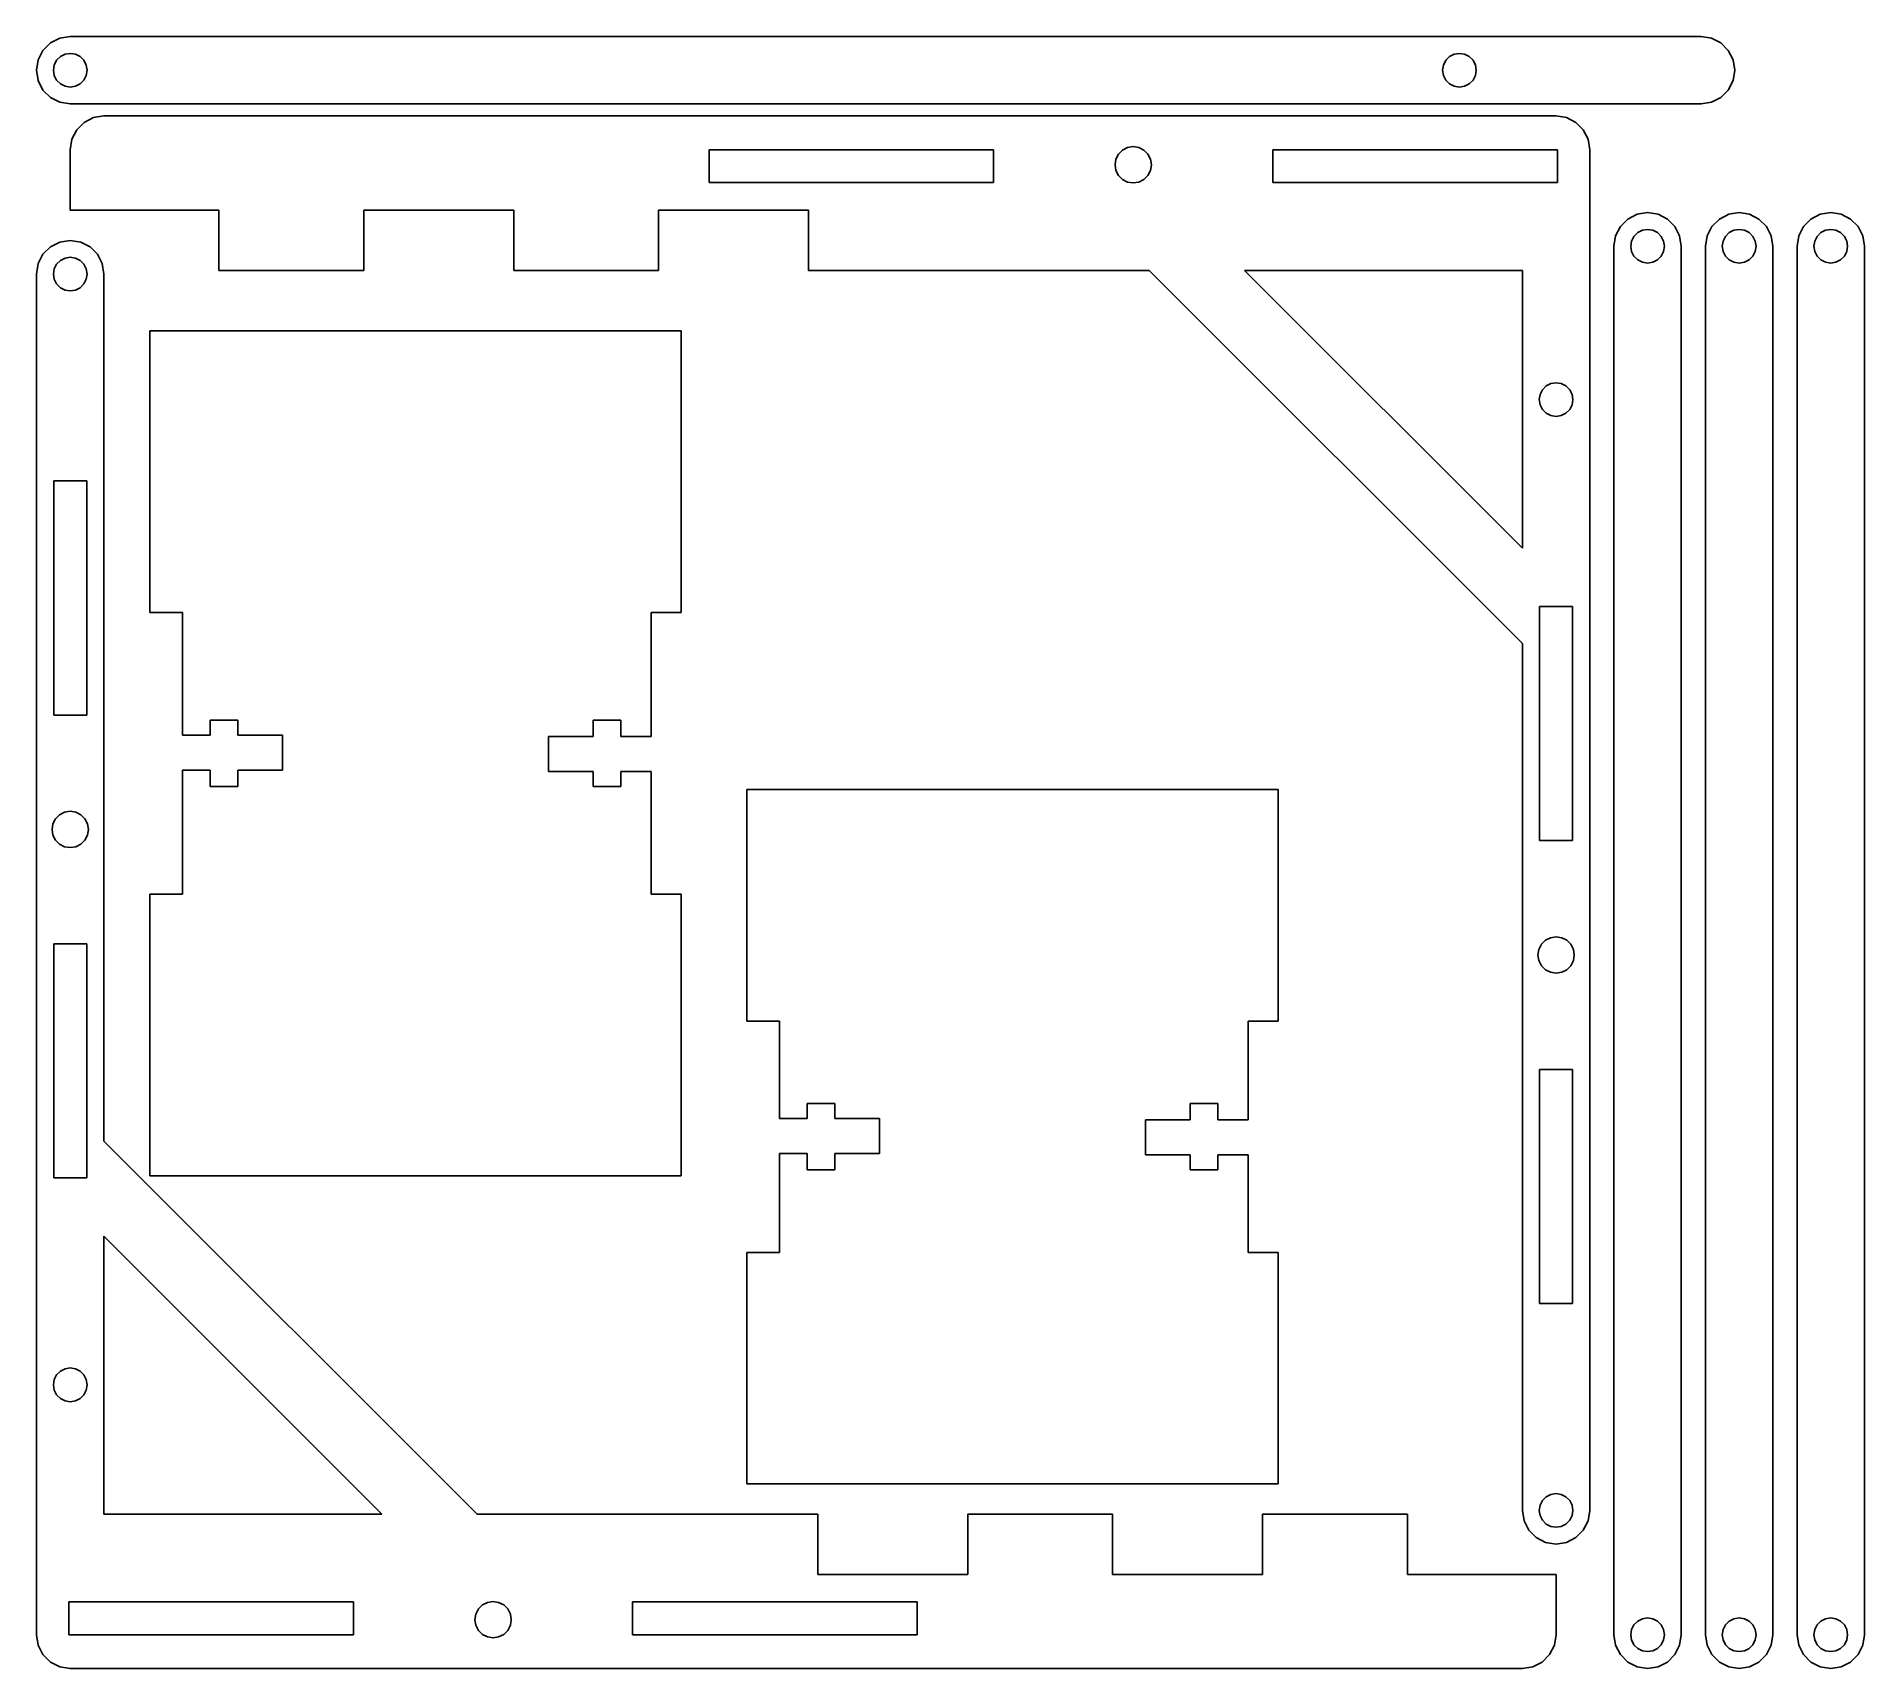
# Model space of a CAD drawing. Header units: metres. Extents: x -3 to 149, y -3 to 132.
import ezdxf

# ---------------------------------------------------------------- set-up
doc = ezdxf.new("R2010")
doc.units = ezdxf.units.M

msp = doc.modelspace()

# ---------------------------------------------------------------- linework, layer by layer
for p, q in [((-1.63991, 131.837), (-2.25716, 131.22)), ((-0.862152, 132.233), (-1.63991, 131.837)), ((0, 132.37), (-0.862152, 132.233)), ((135, 132.37), (0, 132.37)), ((135.862, 132.233), (135, 132.37)), ((136.64, 131.837), (135.862, 132.233)), ((137.257, 131.22), (136.64, 131.837)), ((-2.65344, 130.442), (-2.78999, 129.58)), ((-2.25716, 131.22), (-2.65344, 130.442)), ((-1.32672, 130.011), (-1.12857, 130.4)), ((-1.12857, 130.4), (-0.819946, 130.709)), ((-0.819946, 130.709), (-0.431076, 130.907)), ((-0.431076, 130.907), (0, 130.975)), ((0, 130.975), (0.431076, 130.907)), ((0.431076, 130.907), (0.819946, 130.709)), ((0.819946, 130.709), (1.12857, 130.4)), ((1.12857, 130.4), (1.32672, 130.011)), ((113.673, 130.011), (113.871, 130.4)), ((113.871, 130.4), (114.18, 130.709)), ((114.18, 130.709), (114.569, 130.907)), ((114.569, 130.907), (115, 130.975)), ((115, 130.975), (115.431, 130.907)), ((115.431, 130.907), (115.82, 130.709)), ((115.82, 130.709), (116.129, 130.4)), ((116.129, 130.4), (116.327, 130.011)), ((137.653, 130.442), (137.257, 131.22)), ((137.79, 129.58), (137.653, 130.442)), ((-2.78999, 129.58), (-2.65344, 128.718)), ((-2.65344, 128.718), (-2.25716, 127.94)), ((-1.39499, 129.58), (-1.32672, 130.011)), ((-1.32672, 129.149), (-1.39499, 129.58)), ((-1.12857, 128.76), (-1.32672, 129.149)), ((-0.819946, 128.451), (-1.12857, 128.76)), ((1.12857, 128.76), (0.819946, 128.451)), ((1.32672, 129.149), (1.12857, 128.76)), ((1.32672, 130.011), (1.39499, 129.58)), ((1.39499, 129.58), (1.32672, 129.149)), ((113.605, 129.58), (113.673, 130.011)), ((113.673, 129.149), (113.605, 129.58)), ((113.871, 128.76), (113.673, 129.149)), ((114.18, 128.451), (113.871, 128.76)), ((116.129, 128.76), (115.82, 128.451)), ((116.327, 129.149), (116.129, 128.76)), ((116.327, 130.011), (116.395, 129.58)), ((116.395, 129.58), (116.327, 129.149)), ((137.257, 127.94), (137.653, 128.718)), ((137.653, 128.718), (137.79, 129.58)), ((-2.25716, 127.94), (-1.63991, 127.323)), ((-1.63991, 127.323), (-0.862152, 126.927)), ((-0.431076, 128.253), (-0.819946, 128.451)), ((0, 128.185), (-0.431076, 128.253)), ((0.431076, 128.253), (0, 128.185)), ((0.819946, 128.451), (0.431076, 128.253)), ((114.569, 128.253), (114.18, 128.451)), ((115, 128.185), (114.569, 128.253)), ((115.431, 128.253), (115, 128.185)), ((115.82, 128.451), (115.431, 128.253)), ((135.862, 126.927), (136.64, 127.323)), ((136.64, 127.323), (137.257, 127.94)), ((-0.862152, 126.927), (0, 126.79)), ((0, 126.79), (135, 126.79)), ((1.92784, 125.653), (1.15007, 125.257)), ((2.78999, 125.79), (1.92784, 125.653)), ((123, 125.79), (2.78999, 125.79)), ((123.862, 125.653), (123, 125.79)), ((124.64, 125.257), (123.862, 125.653)), ((135, 126.79), (135.862, 126.927)), ((0.532837, 124.64), (0.136551, 123.862)), ((1.15007, 125.257), (0.532837, 124.64)), ((125.257, 124.64), (124.64, 125.257)), ((125.653, 123.862), (125.257, 124.64)), ((0.136551, 123.862), (0, 123)), ((0, 123), (0, 118)), ((52.89, 120.28), (52.89, 123)), ((52.89, 123), (76.4433, 123)), ((76.4433, 123), (76.4433, 120.28)), ((86.5686, 122.215), (86.7824, 122.635)), ((86.7824, 122.635), (87.1154, 122.968)), ((87.1154, 122.968), (87.5349, 123.181)), ((87.5349, 123.181), (88, 123.255)), ((88, 123.255), (88.4651, 123.181)), ((88.4651, 123.181), (88.8846, 122.968)), ((88.8846, 122.968), (89.2176, 122.635)), ((89.2176, 122.635), (89.4313, 122.215)), ((99.5567, 120.28), (99.5567, 123)), ((99.5567, 123), (123.11, 123)), ((123.11, 123), (123.11, 120.28)), ((125.79, 123), (125.653, 123.862)), ((125.79, 10.3), (125.79, 123)), ((86.495, 121.75), (86.5686, 122.215)), ((86.5686, 121.285), (86.495, 121.75)), ((86.7824, 120.865), (86.5686, 121.285)), ((89.4313, 121.285), (89.2176, 120.865)), ((89.4313, 122.215), (89.505, 121.75)), ((89.505, 121.75), (89.4313, 121.285)), ((76.4433, 120.28), (52.89, 120.28)), ((87.1154, 120.532), (86.7824, 120.865)), ((87.5349, 120.319), (87.1154, 120.532)), ((88, 120.245), (87.5349, 120.319)), ((88.4651, 120.319), (88, 120.245)), ((88.8846, 120.532), (88.4651, 120.319)), ((89.2176, 120.865), (88.8846, 120.532)), ((123.11, 120.28), (99.5567, 120.28)), ((0, 118), (12.31, 118)), ((12.31, 118), (12.31, 113)), ((24.29, 113), (24.29, 118)), ((24.29, 118), (36.71, 118)), ((36.71, 118), (36.71, 113)), ((48.69, 113), (48.69, 118)), ((48.69, 118), (61.11, 118)), ((61.11, 118), (61.11, 113)), ((128.323, 116.64), (127.927, 115.862)), ((128.94, 117.257), (128.323, 116.64)), ((129.718, 117.653), (128.94, 117.257)), ((130.58, 117.79), (129.718, 117.653)), ((131.442, 117.653), (130.58, 117.79)), ((132.22, 117.257), (131.442, 117.653)), ((132.837, 116.64), (132.22, 117.257)), ((133.233, 115.862), (132.837, 116.64)), ((135.903, 116.64), (135.507, 115.862)), ((136.52, 117.257), (135.903, 116.64)), ((137.298, 117.653), (136.52, 117.257)), ((138.16, 117.79), (137.298, 117.653)), ((139.022, 117.653), (138.16, 117.79)), ((139.8, 117.257), (139.022, 117.653)), ((140.417, 116.64), (139.8, 117.257)), ((140.813, 115.862), (140.417, 116.64)), ((143.483, 116.64), (143.087, 115.862)), ((144.1, 117.257), (143.483, 116.64)), ((144.878, 117.653), (144.1, 117.257)), ((145.74, 117.79), (144.878, 117.653)), ((146.602, 117.653), (145.74, 117.79)), ((147.38, 117.257), (146.602, 117.653)), ((147.997, 116.64), (147.38, 117.257)), ((148.393, 115.862), (147.997, 116.64)), ((-0.862152, 115.353), (-1.63991, 114.957)), ((0, 115.49), (-0.862152, 115.353)), ((0.862152, 115.353), (0, 115.49)), ((1.63991, 114.957), (0.862152, 115.353)), ((127.927, 115.862), (127.79, 115)), ((129.185, 115), (129.253, 115.431)), ((129.253, 115.431), (129.451, 115.82)), ((129.451, 115.82), (129.76, 116.129)), ((129.76, 116.129), (130.149, 116.327)), ((130.149, 116.327), (130.58, 116.395)), ((130.58, 116.395), (131.011, 116.327)), ((131.011, 116.327), (131.4, 116.129)), ((131.4, 116.129), (131.709, 115.82)), ((131.709, 115.82), (131.907, 115.431)), ((131.907, 115.431), (131.975, 115)), ((133.37, 115), (133.233, 115.862)), ((135.507, 115.862), (135.37, 115)), ((136.765, 115), (136.833, 115.431)), ((136.833, 115.431), (137.031, 115.82)), ((137.031, 115.82), (137.34, 116.129)), ((137.34, 116.129), (137.729, 116.327)), ((137.729, 116.327), (138.16, 116.395)), ((138.16, 116.395), (138.591, 116.327)), ((138.591, 116.327), (138.98, 116.129)), ((138.98, 116.129), (139.289, 115.82)), ((139.289, 115.82), (139.487, 115.431)), ((139.487, 115.431), (139.555, 115)), ((140.95, 115), (140.813, 115.862)), ((143.087, 115.862), (142.95, 115)), ((144.345, 115), (144.413, 115.431)), ((144.413, 115.431), (144.611, 115.82)), ((144.611, 115.82), (144.92, 116.129)), ((144.92, 116.129), (145.309, 116.327)), ((145.309, 116.327), (145.74, 116.395)), ((145.74, 116.395), (146.171, 116.327)), ((146.171, 116.327), (146.56, 116.129)), ((146.56, 116.129), (146.869, 115.82)), ((146.869, 115.82), (147.067, 115.431)), ((147.067, 115.431), (147.135, 115)), ((148.53, 115), (148.393, 115.862)), ((-2.65344, 113.562), (-2.78999, 112.7)), ((-2.25716, 114.34), (-2.65344, 113.562)), ((-1.63991, 114.957), (-2.25716, 114.34)), ((-1.32672, 113.131), (-1.12857, 113.52)), ((-1.12857, 113.52), (-0.819946, 113.829)), ((-0.819946, 113.829), (-0.431076, 114.027)), ((-0.431076, 114.027), (0, 114.095)), ((0, 114.095), (0.431076, 114.027)), ((0.431076, 114.027), (0.819946, 113.829)), ((0.819946, 113.829), (1.12857, 113.52)), ((1.12857, 113.52), (1.32672, 113.131)), ((2.25716, 114.34), (1.63991, 114.957)), ((2.65344, 113.562), (2.25716, 114.34)), ((2.78999, 112.7), (2.65344, 113.562)), ((127.79, 115), (127.79, 0)), ((129.253, 114.569), (129.185, 115)), ((129.451, 114.18), (129.253, 114.569)), ((129.76, 113.871), (129.451, 114.18)), ((130.149, 113.673), (129.76, 113.871)), ((130.58, 113.605), (130.149, 113.673)), ((131.011, 113.673), (130.58, 113.605)), ((131.4, 113.871), (131.011, 113.673)), ((131.709, 114.18), (131.4, 113.871)), ((131.907, 114.569), (131.709, 114.18)), ((131.975, 115), (131.907, 114.569)), ((133.37, 0), (133.37, 115)), ((135.37, 115), (135.37, 0)), ((136.833, 114.569), (136.765, 115)), ((137.031, 114.18), (136.833, 114.569)), ((137.34, 113.871), (137.031, 114.18)), ((137.729, 113.673), (137.34, 113.871)), ((138.16, 113.605), (137.729, 113.673)), ((138.591, 113.673), (138.16, 113.605)), ((138.98, 113.871), (138.591, 113.673)), ((139.289, 114.18), (138.98, 113.871)), ((139.487, 114.569), (139.289, 114.18)), ((139.555, 115), (139.487, 114.569)), ((140.95, 0), (140.95, 115)), ((142.95, 115), (142.95, 0)), ((144.413, 114.569), (144.345, 115)), ((144.611, 114.18), (144.413, 114.569)), ((144.92, 113.871), (144.611, 114.18)), ((145.309, 113.673), (144.92, 113.871)), ((145.74, 113.605), (145.309, 113.673)), ((146.171, 113.673), (145.74, 113.605)), ((146.56, 113.871), (146.171, 113.673)), ((146.869, 114.18), (146.56, 113.871)), ((147.067, 114.569), (146.869, 114.18)), ((147.135, 115), (147.067, 114.569)), ((148.53, 0), (148.53, 115)), ((-2.78999, 112.7), (-2.78999, 0)), ((-1.39499, 112.7), (-1.32672, 113.131)), ((-1.32672, 112.269), (-1.39499, 112.7)), ((-1.12857, 111.88), (-1.32672, 112.269)), ((1.32672, 112.269), (1.12857, 111.88)), ((1.32672, 113.131), (1.39499, 112.7)), ((1.39499, 112.7), (1.32672, 112.269)), ((2.78999, 40.8926), (2.78999, 112.7)), ((12.31, 113), (24.29, 113)), ((36.71, 113), (48.69, 113)), ((61.11, 113), (89.3174, 113)), ((89.3174, 113), (120.21, 82.1074)), ((97.2087, 113), (120.21, 113)), ((120.21, 89.9987), (97.2087, 113)), ((120.21, 113), (120.21, 89.9987)), ((-0.819946, 111.571), (-1.12857, 111.88)), ((-0.431076, 111.373), (-0.819946, 111.571)), ((0, 111.305), (-0.431076, 111.373)), ((0.431076, 111.373), (0, 111.305)), ((0.819946, 111.571), (0.431076, 111.373)), ((1.12857, 111.88), (0.819946, 111.571)), ((50.58, 108), (6.57999, 108)), ((6.57999, 108), (6.57999, 84.6667)), ((50.58, 84.6667), (50.58, 108)), ((121.673, 102.731), (121.871, 103.12)), ((121.871, 103.12), (122.18, 103.429)), ((122.18, 103.429), (122.569, 103.627)), ((122.569, 103.627), (123, 103.695)), ((123, 103.695), (123.431, 103.627)), ((123.431, 103.627), (123.82, 103.429)), ((123.82, 103.429), (124.129, 103.12)), ((124.129, 103.12), (124.327, 102.731)), ((121.605, 102.3), (121.673, 102.731)), ((121.673, 101.869), (121.605, 102.3)), ((121.871, 101.48), (121.673, 101.869)), ((122.18, 101.171), (121.871, 101.48)), ((124.129, 101.48), (123.82, 101.171)), ((124.327, 101.869), (124.129, 101.48)), ((124.327, 102.731), (124.395, 102.3)), ((124.395, 102.3), (124.327, 101.869)), ((122.569, 100.973), (122.18, 101.171)), ((123, 100.905), (122.569, 100.973)), ((123.431, 100.973), (123, 100.905)), ((123.82, 101.171), (123.431, 100.973)), ((-1.35999, 76.1733), (-1.35999, 95.56)), ((-1.35999, 95.56), (1.35999, 95.56)), ((1.35999, 95.56), (1.35999, 76.1733)), ((121.64, 65.7733), (121.64, 85.16)), ((121.64, 85.16), (124.36, 85.16)), ((124.36, 85.16), (124.36, 65.7733)), ((6.57999, 84.6667), (9.29999, 84.6667)), ((9.29999, 84.6667), (9.29999, 74.505)), ((48.08, 74.395), (48.08, 84.6667)), ((48.08, 84.6667), (50.58, 84.6667)), ((120.21, 82.1074), (120.21, 10.3)), ((1.35999, 76.1733), (-1.35999, 76.1733)), ((11.58, 74.505), (11.58, 75.75)), ((11.58, 75.75), (13.88, 75.75)), ((13.88, 75.75), (13.88, 74.505)), ((43.28, 74.395), (43.28, 75.75)), ((43.28, 75.75), (45.58, 75.75)), ((45.58, 75.75), (45.58, 74.395)), ((9.29999, 74.505), (11.58, 74.505)), ((13.88, 74.505), (17.58, 74.505)), ((17.58, 74.505), (17.58, 71.605)), ((39.58, 71.495), (39.58, 74.395)), ((39.58, 74.395), (43.28, 74.395)), ((45.58, 74.395), (48.08, 74.395)), ((11.58, 71.605), (9.29999, 71.605)), ((9.29999, 71.605), (9.29999, 61.3333)), ((11.58, 70.25), (11.58, 71.605)), ((17.58, 71.605), (13.88, 71.605)), ((13.88, 71.605), (13.88, 70.25)), ((43.28, 71.495), (39.58, 71.495)), ((43.28, 70.25), (43.28, 71.495)), ((48.08, 71.495), (45.58, 71.495)), ((45.58, 71.495), (45.58, 70.25)), ((48.08, 61.3333), (48.08, 71.495)), ((13.88, 70.25), (11.58, 70.25)), ((45.58, 70.25), (43.28, 70.25)), ((100, 70), (56, 70)), ((56, 70), (56, 50.8333)), ((100, 50.8333), (100, 70)), ((-0.884613, 67.9176), (-0.465057, 68.1313)), ((-0.465057, 68.1313), (0, 68.205)), ((0, 68.205), (0.465057, 68.1313)), ((0.465057, 68.1313), (0.884613, 67.9176)), ((-1.50499, 66.7), (-1.43134, 67.1651)), ((-1.43134, 66.2349), (-1.50499, 66.7)), ((-1.43134, 67.1651), (-1.21756, 67.5846)), ((-1.21756, 67.5846), (-0.884613, 67.9176)), ((0.884613, 67.9176), (1.21756, 67.5846)), ((1.21756, 67.5846), (1.43134, 67.1651)), ((1.43134, 67.1651), (1.50499, 66.7)), ((1.50499, 66.7), (1.43134, 66.2349)), ((-1.21756, 65.8154), (-1.43134, 66.2349)), ((-0.884613, 65.4824), (-1.21756, 65.8154)), ((-0.465057, 65.2687), (-0.884613, 65.4824)), ((0, 65.195), (-0.465057, 65.2687)), ((0.465057, 65.2687), (0, 65.195)), ((0.884613, 65.4824), (0.465057, 65.2687)), ((1.21756, 65.8154), (0.884613, 65.4824)), ((1.43134, 66.2349), (1.21756, 65.8154)), ((124.36, 65.7733), (121.64, 65.7733)), ((9.29999, 61.3333), (6.57999, 61.3333)), ((6.57999, 61.3333), (6.57999, 38)), ((50.58, 61.3333), (48.08, 61.3333)), ((50.58, 38), (50.58, 61.3333)), ((121.782, 57.1846), (122.115, 57.5176)), ((122.115, 57.5176), (122.535, 57.7313)), ((122.535, 57.7313), (123, 57.805)), ((123, 57.805), (123.465, 57.7313)), ((123.465, 57.7313), (123.885, 57.5176)), ((123.885, 57.5176), (124.218, 57.1846)), ((-1.35999, 37.84), (-1.35999, 57.2267)), ((-1.35999, 57.2267), (1.35999, 57.2267)), ((1.35999, 57.2267), (1.35999, 37.84)), ((121.495, 56.3), (121.569, 56.7651)), ((121.569, 55.8349), (121.495, 56.3)), ((121.569, 56.7651), (121.782, 57.1846)), ((124.218, 57.1846), (124.431, 56.7651)), ((124.431, 56.7651), (124.505, 56.3)), ((124.505, 56.3), (124.431, 55.8349)), ((121.782, 55.4154), (121.569, 55.8349)), ((122.115, 55.0824), (121.782, 55.4154)), ((122.535, 54.8687), (122.115, 55.0824)), ((123, 54.795), (122.535, 54.8687)), ((123.465, 54.8687), (123, 54.795)), ((123.885, 55.0824), (123.465, 54.8687)), ((124.218, 55.4154), (123.885, 55.0824)), ((124.431, 55.8349), (124.218, 55.4154)), ((56, 50.8333), (58.72, 50.8333)), ((58.72, 50.8333), (58.72, 42.755)), ((97.5, 42.645), (97.5, 50.8333)), ((97.5, 50.8333), (100, 50.8333)), ((121.64, 27.44), (121.64, 46.8267)), ((121.64, 46.8267), (124.36, 46.8267)), ((124.36, 46.8267), (124.36, 27.44)), ((61, 42.755), (61, 44)), ((61, 44), (63.3, 44)), ((63.3, 44), (63.3, 42.755)), ((92.7, 42.645), (92.7, 44)), ((92.7, 44), (95, 44)), ((95, 44), (95, 42.645)), ((58.72, 42.755), (61, 42.755)), ((63.3, 42.755), (67, 42.755)), ((67, 42.755), (67, 39.855)), ((89, 39.745), (89, 42.645)), ((89, 42.645), (92.7, 42.645)), ((95, 42.645), (97.5, 42.645)), ((33.6826, 10), (2.78999, 40.8926)), ((61, 39.855), (58.72, 39.855)), ((58.72, 39.855), (58.72, 31.6667)), ((61, 38.5), (61, 39.855)), ((67, 39.855), (63.3, 39.855)), ((63.3, 39.855), (63.3, 38.5)), ((92.7, 39.745), (89, 39.745)), ((92.7, 38.5), (92.7, 39.745)), ((97.5, 39.745), (95, 39.745)), ((95, 39.745), (95, 38.5)), ((97.5, 31.6667), (97.5, 39.745)), ((1.35999, 37.84), (-1.35999, 37.84)), ((6.57999, 38), (50.58, 38)), ((63.3, 38.5), (61, 38.5)), ((95, 38.5), (92.7, 38.5)), ((2.78999, 10), (2.78999, 33.0013)), ((2.78999, 33.0013), (25.7912, 10)), ((58.72, 31.6667), (56, 31.6667)), ((56, 31.6667), (56, 12.5)), ((100, 31.6667), (97.5, 31.6667)), ((100, 12.5), (100, 31.6667)), ((124.36, 27.44), (121.64, 27.44)), ((-1.32672, 21.1311), (-1.12857, 21.52)), ((-1.12857, 21.52), (-0.819946, 21.8286)), ((-0.819946, 21.8286), (-0.431076, 22.0267)), ((-0.431076, 22.0267), (0, 22.095)), ((0, 22.095), (0.431076, 22.0267)), ((0.431076, 22.0267), (0.819946, 21.8286)), ((0.819946, 21.8286), (1.12857, 21.52)), ((1.12857, 21.52), (1.32672, 21.1311)), ((-1.39499, 20.7), (-1.32672, 21.1311)), ((-1.32672, 20.2689), (-1.39499, 20.7)), ((-1.12857, 19.88), (-1.32672, 20.2689)), ((-0.819946, 19.5714), (-1.12857, 19.88)), ((1.12857, 19.88), (0.819946, 19.5714)), ((1.32672, 20.2689), (1.12857, 19.88)), ((1.32672, 21.1311), (1.39499, 20.7)), ((1.39499, 20.7), (1.32672, 20.2689)), ((-0.431076, 19.3733), (-0.819946, 19.5714)), ((0, 19.305), (-0.431076, 19.3733)), ((0.431076, 19.3733), (0, 19.305)), ((0.819946, 19.5714), (0.431076, 19.3733)), ((56, 12.5), (100, 12.5)), ((121.605, 10.3), (121.673, 10.7311)), ((121.673, 10.7311), (121.871, 11.1199)), ((121.871, 11.1199), (122.18, 11.4286)), ((122.18, 11.4286), (122.569, 11.6267)), ((122.569, 11.6267), (123, 11.695)), ((123, 11.695), (123.431, 11.6267)), ((123.431, 11.6267), (123.82, 11.4286)), ((123.82, 11.4286), (124.129, 11.1199)), ((124.129, 11.1199), (124.327, 10.7311)), ((124.327, 10.7311), (124.395, 10.3)), ((25.7912, 10), (2.78999, 10)), ((61.89, 10), (33.6826, 10)), ((61.89, 5), (61.89, 10)), ((86.29, 10), (74.31, 10)), ((74.31, 10), (74.31, 5)), ((86.29, 5), (86.29, 10)), ((110.69, 10), (98.71, 10)), ((98.71, 10), (98.71, 5)), ((110.69, 5), (110.69, 10)), ((120.21, 10.3), (120.347, 9.43784)), ((120.347, 9.43784), (120.743, 8.66008)), ((121.673, 9.86891), (121.605, 10.3)), ((121.871, 9.48003), (121.673, 9.86891)), ((122.18, 9.17142), (121.871, 9.48003)), ((122.569, 8.97327), (122.18, 9.17142)), ((123.82, 9.17142), (123.431, 8.97327)), ((124.129, 9.48003), (123.82, 9.17142)), ((124.327, 9.86891), (124.129, 9.48003)), ((124.395, 10.3), (124.327, 9.86891)), ((125.257, 8.66008), (125.653, 9.43784)), ((125.653, 9.43784), (125.79, 10.3)), ((120.743, 8.66008), (121.36, 8.04283)), ((121.36, 8.04283), (122.138, 7.64655)), ((122.138, 7.64655), (123, 7.50999)), ((123, 8.905), (122.569, 8.97327)), ((123.431, 8.97327), (123, 8.905)), ((123, 7.50999), (123.862, 7.64655)), ((123.862, 7.64655), (124.64, 8.04283)), ((124.64, 8.04283), (125.257, 8.66008)), ((74.31, 5), (61.89, 5)), ((98.71, 5), (86.29, 5)), ((123, 5), (110.69, 5)), ((123, 0), (123, 5)), ((-0.109985, 0), (-0.109985, 2.71999)), ((-0.109985, 2.71999), (23.4433, 2.71999)), ((23.4433, 2.71999), (23.4433, 0)), ((33.495, 1.25), (33.5686, 1.71506)), ((33.5686, 1.71506), (33.7824, 2.13461)), ((33.7824, 2.13461), (34.1154, 2.46756)), ((34.1154, 2.46756), (34.5349, 2.68134)), ((34.5349, 2.68134), (35, 2.75499)), ((35, 2.75499), (35.4651, 2.68134)), ((35.4651, 2.68134), (35.8846, 2.46756)), ((35.8846, 2.46756), (36.2176, 2.13461)), ((36.2176, 2.13461), (36.4313, 1.71506)), ((36.4313, 1.71506), (36.505, 1.25)), ((46.5567, 0), (46.5567, 2.71999)), ((46.5567, 2.71999), (70.11, 2.71999)), ((70.11, 2.71999), (70.11, 0)), ((-2.78999, 0), (-2.65344, -0.862152)), ((23.4433, 0), (-0.109985, 0)), ((33.5686, 0.784927), (33.495, 1.25)), ((33.7824, 0.365372), (33.5686, 0.784927)), ((34.1154, 0.032425), (33.7824, 0.365372)), ((34.5349, -0.181335), (34.1154, 0.032425)), ((35.8846, 0.032425), (35.4651, -0.181335)), ((36.2176, 0.365372), (35.8846, 0.032425)), ((36.4313, 0.784927), (36.2176, 0.365372)), ((36.505, 1.25), (36.4313, 0.784927)), ((70.11, 0), (46.5567, 0)), ((122.863, -0.862152), (123, 0)), ((127.79, 0), (127.927, -0.862152)), ((129.185, 0), (129.253, 0.431076)), ((129.253, -0.431076), (129.185, 0)), ((129.253, 0.431076), (129.451, 0.819946)), ((129.451, 0.819946), (129.76, 1.12857)), ((129.76, 1.12857), (130.149, 1.32672)), ((130.149, 1.32672), (130.58, 1.39499)), ((130.58, 1.39499), (131.011, 1.32672)), ((131.011, 1.32672), (131.4, 1.12857)), ((131.4, 1.12857), (131.709, 0.819946)), ((131.709, 0.819946), (131.907, 0.431076)), ((131.907, 0.431076), (131.975, 0)), ((131.975, 0), (131.907, -0.431076)), ((133.233, -0.862152), (133.37, 0)), ((135.37, 0), (135.507, -0.862152)), ((136.765, 0), (136.833, 0.431076)), ((136.833, -0.431076), (136.765, 0)), ((136.833, 0.431076), (137.031, 0.819946)), ((137.031, 0.819946), (137.34, 1.12857)), ((137.34, 1.12857), (137.729, 1.32672)), ((137.729, 1.32672), (138.16, 1.39499)), ((138.16, 1.39499), (138.591, 1.32672)), ((138.591, 1.32672), (138.98, 1.12857)), ((138.98, 1.12857), (139.289, 0.819946)), ((139.289, 0.819946), (139.487, 0.431076)), ((139.487, 0.431076), (139.555, 0)), ((139.555, 0), (139.487, -0.431076)), ((140.813, -0.862152), (140.95, 0)), ((142.95, 0), (143.087, -0.862152)), ((144.345, 0), (144.413, 0.431076)), ((144.413, -0.431076), (144.345, 0)), ((144.413, 0.431076), (144.611, 0.819946)), ((144.611, 0.819946), (144.92, 1.12857)), ((144.92, 1.12857), (145.309, 1.32672)), ((145.309, 1.32672), (145.74, 1.39499)), ((145.74, 1.39499), (146.171, 1.32672)), ((146.171, 1.32672), (146.56, 1.12857)), ((146.56, 1.12857), (146.869, 0.819946)), ((146.869, 0.819946), (147.067, 0.431076)), ((147.067, 0.431076), (147.135, 0)), ((147.135, 0), (147.067, -0.431076)), ((148.393, -0.862152), (148.53, 0)), ((-2.65344, -0.862152), (-2.25716, -1.63991)), ((35, -0.25499), (34.5349, -0.181335)), ((35.4651, -0.181335), (35, -0.25499)), ((122.467, -1.63991), (122.863, -0.862152)), ((127.927, -0.862152), (128.323, -1.63991)), ((129.451, -0.819946), (129.253, -0.431076)), ((129.76, -1.12857), (129.451, -0.819946)), ((130.149, -1.32672), (129.76, -1.12857)), ((130.58, -1.39499), (130.149, -1.32672)), ((131.011, -1.32672), (130.58, -1.39499)), ((131.4, -1.12857), (131.011, -1.32672)), ((131.709, -0.819946), (131.4, -1.12857)), ((131.907, -0.431076), (131.709, -0.819946)), ((132.837, -1.63991), (133.233, -0.862152)), ((135.507, -0.862152), (135.903, -1.63991)), ((137.031, -0.819946), (136.833, -0.431076)), ((137.34, -1.12857), (137.031, -0.819946)), ((137.729, -1.32672), (137.34, -1.12857)), ((138.16, -1.39499), (137.729, -1.32672)), ((138.591, -1.32672), (138.16, -1.39499)), ((138.98, -1.12857), (138.591, -1.32672)), ((139.289, -0.819946), (138.98, -1.12857)), ((139.487, -0.431076), (139.289, -0.819946)), ((140.417, -1.63991), (140.813, -0.862152)), ((143.087, -0.862152), (143.483, -1.63991)), ((144.611, -0.819946), (144.413, -0.431076)), ((144.92, -1.12857), (144.611, -0.819946)), ((145.309, -1.32672), (144.92, -1.12857)), ((145.74, -1.39499), (145.309, -1.32672)), ((146.171, -1.32672), (145.74, -1.39499)), ((146.56, -1.12857), (146.171, -1.32672)), ((146.869, -0.819946), (146.56, -1.12857)), ((147.067, -0.431076), (146.869, -0.819946)), ((147.997, -1.63991), (148.393, -0.862152)), ((-2.25716, -1.63991), (-1.63991, -2.25716)), ((-1.63991, -2.25716), (-0.862152, -2.65344)), ((-0.862152, -2.65344), (0, -2.78999)), ((0, -2.78999), (120.21, -2.78999)), ((120.21, -2.78999), (121.072, -2.65344)), ((121.072, -2.65344), (121.85, -2.25716)), ((121.85, -2.25716), (122.467, -1.63991)), ((128.323, -1.63991), (128.94, -2.25716)), ((128.94, -2.25716), (129.718, -2.65344)), ((129.718, -2.65344), (130.58, -2.78999)), ((130.58, -2.78999), (131.442, -2.65344)), ((131.442, -2.65344), (132.22, -2.25716)), ((132.22, -2.25716), (132.837, -1.63991)), ((135.903, -1.63991), (136.52, -2.25716)), ((136.52, -2.25716), (137.298, -2.65344)), ((137.298, -2.65344), (138.16, -2.78999)), ((138.16, -2.78999), (139.022, -2.65344)), ((139.022, -2.65344), (139.8, -2.25716)), ((139.8, -2.25716), (140.417, -1.63991)), ((143.483, -1.63991), (144.1, -2.25716)), ((144.1, -2.25716), (144.878, -2.65344)), ((144.878, -2.65344), (145.74, -2.78999)), ((145.74, -2.78999), (146.602, -2.65344)), ((146.602, -2.65344), (147.38, -2.25716)), ((147.38, -2.25716), (147.997, -1.63991))]:
    msp.add_line(p, q)

doc.saveas('drawing.dxf')
